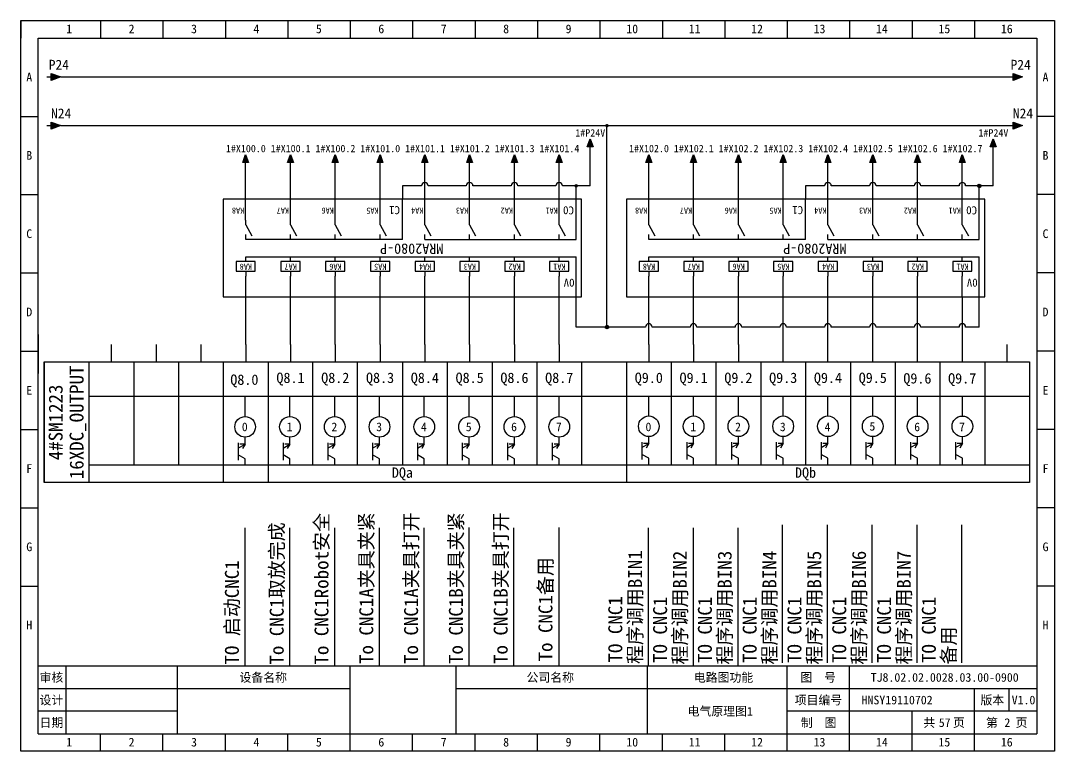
# Model space of a CAD drawing. Header units: millimetres. Extents: x 914 to 910632, y -176 to 682692.
# Drawn here: x 2902.3 to 3199.3, y 3297.7 to 3507.7 of the extents above; entities that cross this region are included whole.
import ezdxf
from ezdxf.enums import TextEntityAlignment as Align

# ---------------------------------------------------------------- set-up
doc = ezdxf.new("R2010")
doc.units = ezdxf.units.MM
doc.layers.add('EPLAN311', color=1, linetype='Continuous', lineweight=25)
doc.styles.get("Standard").update_dxf_attribs({"font": 'arial.ttf'})
doc.styles.add('宋体', font='')
doc.styles.get('宋体').set_extended_font_data('宋体')

# ---------------------------------------------------------------- blocks, each defined once
blk = doc.blocks.new('*U218')
blk.add_line((0, 0.14), (0, 5.8))
blk.add_circle((0, -2.83), 2.97)
blk = doc.blocks.new('*U219')
at = {"color": 0, "linetype": 'ByBlock', "lineweight": -2, "transparency": 16777216}
for p in [(0, 0), (12.87, 0)]:
    blk.add_blockref('*U218', p, dxfattribs=at)
blk = doc.blocks.new('EPLSYM_LibrarySPECIAL_Symbol8_Variant0_Placement1')
at = {"linetype": 'Continuous', "lineweight": 25, "ltscale": 4}
blk.add_hatch(color=1, dxfattribs=at).paths.add_polyline_path([(-0.75, 1), (2, 0), (-0.75, -1)], flags=0)
at = {"color": 1, "linetype": 'Continuous', "lineweight": 25, "ltscale": 4}
blk.add_line((-2, 0), (-0.75, 0), dxfattribs=at)
blk.add_lwpolyline([(-0.75, 1), (2, 0), (-0.75, -1)], close=True, dxfattribs=at)
at = {"color": 5}
blk.add_attdef('70_20010', text='', height=2.85, dxfattribs=at).set_placement((3, 0), align=Align.MIDDLE_LEFT)
at = {"color": 73}
for tag, p in [('70_24350', (33.76, 0)), ('70_24300', (72.31, 0))]:
    blk.add_attdef(tag, text='', height=2.06, dxfattribs=at).set_placement(p, align=Align.MIDDLE_LEFT)
blk = doc.blocks.new('继电器线圈')
at = {"color": 5, "linetype": 'Continuous', "lineweight": 25}
for p, q in [((0, 4.2), (0, 5.6)), ((0, 1.4), (0, 0))]:
    blk.add_line(p, q, dxfattribs=at)
blk.add_lwpolyline([(-2.8, 1.4), (2.8, 1.4), (2.8, 4.2), (-2.8, 4.2)], close=True, dxfattribs=at)
at = {"color": 0, "style": '宋体'}
for tag, p in [('01', (0.42, 4.87)), ('02', (0.42, -0.54)), ('04', (0.65, -7)), ('05', (0.65, -9.16))]:
    blk.add_attdef(tag, p, '', height=1.26, dxfattribs=at)
at = {"color": 5, "style": '宋体'}
blk.add_attdef('03', (0.42, -4.85), '', height=1.75, dxfattribs=at)
blk = doc.blocks.new('常开触点')
at = {"color": 5, "linetype": 'Continuous', "lineweight": 25}
for p, q in [((0, 0), (0, -1.39)), ((0, 0), (0, -1.39)), ((0, -4.16), (0, -5.54)), ((0, -4.16), (0, -5.54))]:
    blk.add_line(p, q, dxfattribs=at)
at = {"color": 5, "linetype": 'Continuous', "lineweight": 25, "ltscale": 4}
blk.add_line((0, -4.16), (-1.73, -1.04), dxfattribs=at)
blk.add_line((0, -4.16), (-1.73, -1.04), dxfattribs=at)
at = {"color": 0}
blk.add_attdef('13', text='', height=1.25, dxfattribs=at).set_placement((0.42, -0.97), align=Align.BOTTOM_LEFT)
blk.add_attdef('14', text='', height=1.25, dxfattribs=at).set_placement((0.42, -4.82), align=Align.TOP_LEFT)
at = {"color": 5, "style": '宋体'}
blk.add_attdef('KA', (0.42, -9.12), '', height=1.74, dxfattribs=at)
blk = doc.blocks.new('继电器模组8')
for p, q in [((-4.87, 28.09), (-4.87, 16.54)), ((0, 28.09), (0, 22.09)), ((12.87, 28.09), (12.87, 22.09)), ((25.74, 28.09), (25.74, 22.09)), ((38.61, 28.09), (38.61, 22.09)), ((51.48, 28.09), (51.48, 22.09)), ((64.35, 28.09), (64.35, 22.09)), ((77.22, 28.09), (77.22, 22.09)), ((90.09, 28.09), (90.09, 22.09)), ((-4.87, 11.54), (-4.87, 0)), ((45.05, 11.54), (45.05, 0)), ((0, 6), (0, 0)), ((12.87, 6), (12.87, 0)), ((25.74, 6), (25.74, 0)), ((38.61, 6), (38.61, 0)), ((51.48, 6), (51.48, 0)), ((64.35, 6), (64.35, 0)), ((77.22, 6), (77.22, 0)), ((90.09, 6), (90.09, 0))]:
    blk.add_line(p, q)
at = {"linetype": 'ByBlock'}
for p, q in [((90.09, 16.54), (-4.87, 16.54)), ((38.61, 11.54), (-4.87, 11.54)), ((45.05, 11.54), (90.09, 11.54))]:
    blk.add_line(p, q, dxfattribs=at)
blk.add_lwpolyline([(-6.43, 0), (96.53, 0), (96.53, 28.09), (-6.43, 28.09)], close=True, dxfattribs=at)
ref = blk.add_blockref('继电器线圈', (0, 16.54), dxfattribs=dict(xscale=0.99, yscale=0.99, zscale=0.99))
ref.add_attrib('03', 'KA1', (-1.83, 18.56), dxfattribs={"color": 5, "height": 1.736, "style": '宋体'})
ref = blk.add_blockref('继电器线圈', (12.87, 16.54), dxfattribs=dict(xscale=0.99, yscale=0.99, zscale=0.99))
ref.add_attrib('03', 'KA2', (11.04, 18.56), dxfattribs={"color": 5, "height": 1.736, "style": '宋体'})
ref = blk.add_blockref('继电器线圈', (25.74, 16.54), dxfattribs=dict(xscale=0.99, yscale=0.99, zscale=0.99))
ref.add_attrib('03', 'KA3', (23.91, 18.56), dxfattribs={"color": 5, "height": 1.736, "style": '宋体'})
ref = blk.add_blockref('继电器线圈', (38.61, 16.54), dxfattribs=dict(xscale=0.99, yscale=0.99, zscale=0.99))
ref.add_attrib('03', 'KA4', (36.78, 18.56), dxfattribs={"color": 5, "height": 1.736, "style": '宋体'})
ref = blk.add_blockref('继电器线圈', (51.48, 16.54), dxfattribs=dict(xscale=0.99, yscale=0.99, zscale=0.99))
ref.add_attrib('03', 'KA5', (49.65, 18.56), dxfattribs={"color": 5, "height": 1.736, "style": '宋体'})
ref = blk.add_blockref('继电器线圈', (64.35, 16.54), dxfattribs=dict(xscale=0.99, yscale=0.99, zscale=0.99))
ref.add_attrib('03', 'KA6', (62.52, 18.56), dxfattribs={"color": 5, "height": 1.736, "style": '宋体'})
ref = blk.add_blockref('继电器线圈', (77.22, 16.54), dxfattribs=dict(xscale=0.99, yscale=0.99, zscale=0.99))
ref.add_attrib('03', 'KA7', (75.39, 18.56), dxfattribs={"color": 5, "height": 1.736, "style": '宋体'})
ref = blk.add_blockref('继电器线圈', (90.09, 16.54), dxfattribs=dict(xscale=0.99, yscale=0.99, zscale=0.99))
ref.add_attrib('03', 'KA8', (88.26, 18.56), dxfattribs={"color": 5, "height": 1.736, "style": '宋体'})
ref = blk.add_blockref('常开触点', (0, 11.54), dxfattribs=at)
ref.add_attrib('KA', 'KA1', (0.41, 2.43), dxfattribs={"color": 5, "height": 1.736, "style": '宋体'})
ref = blk.add_blockref('常开触点', (12.87, 11.54), dxfattribs=at)
ref.add_attrib('KA', 'KA2', (13.28, 2.43), dxfattribs={"color": 5, "height": 1.736, "style": '宋体'})
ref = blk.add_blockref('常开触点', (25.74, 11.54), dxfattribs=at)
ref.add_attrib('KA', 'KA3', (26.15, 2.43), dxfattribs={"color": 5, "height": 1.736, "style": '宋体'})
ref = blk.add_blockref('常开触点', (38.61, 11.54), dxfattribs=at)
ref.add_attrib('KA', 'KA4', (39.02, 2.43), dxfattribs={"color": 5, "height": 1.736, "style": '宋体'})
ref = blk.add_blockref('常开触点', (51.48, 11.54), dxfattribs=at)
ref.add_attrib('KA', 'KA5', (51.89, 2.43), dxfattribs={"color": 5, "height": 1.736, "style": '宋体'})
ref = blk.add_blockref('常开触点', (64.35, 11.54), dxfattribs=at)
ref.add_attrib('KA', 'KA6', (64.76, 2.43), dxfattribs={"color": 5, "height": 1.736, "style": '宋体'})
ref = blk.add_blockref('常开触点', (77.22, 11.54), dxfattribs=at)
ref.add_attrib('KA', 'KA7', (77.63, 2.43), dxfattribs={"color": 5, "height": 1.736, "style": '宋体'})
ref = blk.add_blockref('常开触点', (90.09, 11.54), dxfattribs=at)
ref.add_attrib('KA', 'KA8', (90.5, 2.43), dxfattribs={"color": 5, "height": 1.736, "style": '宋体'})
at = {"style": '宋体'}
for s, width, insert, char_height, attachment_point in [('0V', 3.0901, (-4.42, 25.18), 2.31, 1), ('MRA2080-P', 2.5259, (42.38, 14.25), 2.97, 5), ('C0', 3.0901, (-4.24, 4.36), 2.31, 1), ('C1', 3.0901, (45.74, 4.3), 2.31, 1)]:
    blk.add_mtext_dynamic_manual_height_columns(s, width=width, gutter_width=12.5, heights=[0], dxfattribs=dict(at, insert=insert, char_height=char_height, attachment_point=attachment_point))
blk = doc.blocks.new('箭头下')
at = {"layer": 'EPLAN311', "linetype": 'Continuous', "lineweight": 25, "ltscale": 4}
blk.add_hatch(color=1, dxfattribs=at).paths.add_polyline_path([(-0.7, -0.875), (0, -2.8), (0.7, -0.875)], flags=0)
at = {"layer": 'EPLAN311', "color": 1, "linetype": 'Continuous', "lineweight": 25, "ltscale": 4}
blk.add_line((0, 0), (0, -0.875), dxfattribs=at)
blk.add_lwpolyline([(-0.7, -0.875), (0, -2.8), (0.7, -0.875)], close=True, dxfattribs=at)
at = {"color": 5}
blk.add_attdef('70_20010', text='', height=1.7535, dxfattribs=at).set_placement((0, -3.8507), align=Align.TOP_CENTER)
blk = doc.blocks.new('*U388')
blk.add_line((-2.5, 0), (2.5, 0))
blk = doc.blocks.new('*U389')
at = {"color": 0, "linetype": 'ByBlock', "lineweight": -2, "transparency": 16777216}
for p in [(0, 0), (0, -22.5), (0, -45), (0, -67.5), (0, -90), (0, -112.5), (0, -135)]:
    blk.add_blockref('*U388', p, dxfattribs=at)
blk = doc.blocks.new('*U390')
blk.add_line((-2.5, 0), (2.5, 0))
blk = doc.blocks.new('*U391')
at = {"color": 0, "linetype": 'ByBlock', "lineweight": -2, "transparency": 16777216}
for p in [(0, 0), (0, -22.5), (0, -45), (0, -67.5), (0, -90), (0, -112.5), (0, -135)]:
    blk.add_blockref('*U390', p, dxfattribs=at)
blk = doc.blocks.new('制图图框')
for p, q in [((-2700.08, 789.32), (-2403.08, 789.32)), ((-2700.08, 579.32), (-2700.08, 789.32)), ((-2700.08, 789.32), (-2700.08, 784.32)), ((-2700.08, 789.32), (-2695.08, 789.32)), ((-2677.15, 789.32), (-2677.15, 784.32)), ((-2659.21, 789.32), (-2659.21, 784.32)), ((-2641.27, 789.32), (-2641.27, 784.32)), ((-2623.33, 789.32), (-2623.33, 784.32)), ((-2605.4, 789.32), (-2605.4, 784.32)), ((-2587.46, 789.32), (-2587.46, 784.32)), ((-2569.52, 789.32), (-2569.52, 784.32)), ((-2551.58, 789.32), (-2551.58, 784.32)), ((-2533.65, 789.32), (-2533.65, 784.32)), ((-2515.71, 789.32), (-2515.71, 784.32)), ((-2497.77, 789.32), (-2497.77, 784.32)), ((-2479.83, 789.32), (-2479.83, 784.32)), ((-2461.9, 789.32), (-2461.9, 784.32)), ((-2443.96, 789.32), (-2443.96, 784.32)), ((-2426.02, 789.32), (-2426.02, 784.32)), ((-2403.08, 789.32), (-2403.08, 579.32)), ((-2403.08, 789.32), (-2403.08, 784.32)), ((-2695.08, 784.32), (-2408.08, 784.32)), ((-2695.08, 584.32), (-2695.08, 784.32)), ((-2408.08, 784.32), (-2408.08, 584.32)), ((-2408.08, 603.82), (-2695.08, 603.82)), ((-2687.08, 603.82), (-2687.08, 584.32)), ((-2655.08, 603.82), (-2655.08, 584.32)), ((-2655.08, 603.82), (-2655.08, 584.32)), ((-2605.4, 579.32), (-2605.4, 603.82)), ((-2575.08, 603.82), (-2575.08, 584.32)), ((-2575.08, 603.82), (-2575.08, 584.32)), ((-2575.08, 603.82), (-2575.08, 584.32)), ((-2520.08, 603.82), (-2520.08, 584.32)), ((-2479.83, 579.32), (-2479.83, 603.82)), ((-2461.9, 579.32), (-2461.9, 603.82)), ((-2655.08, 597.32), (-2695.08, 597.32)), ((-2605.4, 597.32), (-2655.08, 597.32)), ((-2408.08, 597.32), (-2575.08, 597.32)), ((-2426.02, 579.32), (-2426.02, 597.32)), ((-2416.18, 597.32), (-2416.18, 590.82)), ((-2655.08, 590.82), (-2695.08, 590.82)), ((-2408.08, 590.82), (-2479.83, 590.82)), ((-2443.96, 579.32), (-2443.96, 590.82)), ((-2695.08, 584.32), (-2408.08, 584.32)), ((-2677.15, 579.32), (-2677.15, 584.32)), ((-2659.21, 579.32), (-2659.21, 584.32)), ((-2641.27, 579.32), (-2641.27, 584.32)), ((-2623.33, 579.32), (-2623.33, 584.32)), ((-2587.46, 579.32), (-2587.46, 584.32)), ((-2569.52, 579.32), (-2569.52, 584.32)), ((-2551.58, 579.32), (-2551.58, 584.32)), ((-2533.65, 579.32), (-2533.65, 584.32)), ((-2515.71, 579.32), (-2515.71, 584.32)), ((-2497.77, 579.32), (-2497.77, 584.32)), ((-2403.08, 579.32), (-2700.08, 579.32))]:
    blk.add_line(p, q)
blk.add_blockref('*U389', (-2697.58, 761.82))
at = {"xscale": -1}
blk.add_blockref('*U391', (-2405.58, 761.82), dxfattribs=at)
at = {"style": '宋体'}
for s, p in [('1', (-2687.01, 785.71)), ('2', (-2669.07, 785.71)), ('3', (-2651.13, 785.71)), ('4', (-2633.2, 785.71)), ('5', (-2615.26, 785.71)), ('6', (-2597.32, 785.71)), ('7', (-2579.38, 785.71)), ('8', (-2561.45, 785.71)), ('9', (-2543.51, 785.71)), ('10', (-2526.07, 785.71)), ('11', (-2508.13, 785.71)), ('12', (-2490.2, 785.71)), ('13', (-2472.26, 785.71)), ('14', (-2454.32, 785.71)), ('15', (-2436.38, 785.71)), ('16', (-2418.45, 785.71)), ('A', (-2698.47, 771.84)), ('A', (-2406.47, 771.84)), ('B', (-2698.47, 749.34)), ('B', (-2406.47, 749.34)), ('C', (-2698.47, 726.84)), ('C', (-2406.47, 726.84)), ('D', (-2698.47, 704.34)), ('D', (-2406.47, 704.34)), ('E', (-2698.47, 681.84)), ('E', (-2406.47, 681.84)), ('F', (-2698.47, 659.34)), ('F', (-2406.47, 659.34)), ('G', (-2698.47, 636.84)), ('G', (-2406.47, 636.84)), ('H', (-2698.47, 614.34)), ('H', (-2406.47, 614.34)), ('审核', (-2694.65, 599.29)), ('设备名称', (-2637.2, 599.28)), ('公司名称', (-2554.73, 599.29)), ('电路图功能', (-2506.66, 599.29)), ('图  号', (-2476.05, 599.3)), ('设计', (-2694.66, 592.79)), ('项目编号', (-2477.68, 592.79)), ('版本', (-2424.3, 592.79)), ('日期', (-2694.66, 586.29)), ('制  图', (-2475.91, 586.28)), ('共   页', (-2440.72, 586.31)), ('第   页', (-2422.72, 586.3)), ('1', (-2687.01, 580.71)), ('2', (-2669.07, 580.71)), ('3', (-2651.13, 580.71)), ('4', (-2633.2, 580.71)), ('5', (-2615.26, 580.71)), ('6', (-2597.32, 580.71)), ('7', (-2579.38, 580.71)), ('8', (-2561.45, 580.71)), ('9', (-2543.51, 580.71)), ('10', (-2526.07, 580.71)), ('11', (-2508.13, 580.71)), ('12', (-2490.2, 580.71)), ('13', (-2472.26, 580.71)), ('14', (-2454.32, 580.71)), ('15', (-2436.38, 580.71)), ('16', (-2418.45, 580.71))]:
    blk.add_text(s, height=2.5, dxfattribs=at).set_placement(p)

msp = doc.modelspace()

# ---------------------------------------------------------------- hatches: boundary and pattern name
at = {"layer": 'EPLAN311', "ltscale": 4}
h = msp.add_hatch(color=1, dxfattribs=at)
edge = h.paths.add_edge_path()
edge.add_arc((3070.748, 3477.562), 0.52, 0, 360)
h = msp.add_hatch(color=1, dxfattribs=at)
edge = h.paths.add_edge_path()
edge.add_arc((3061.899, 3460.25), 0.52, 0, 360)
h = msp.add_hatch(color=1, dxfattribs=at)
edge = h.paths.add_edge_path()
edge.add_arc((3177.729, 3460.25), 0.52, 0, 360)
h = msp.add_hatch(color=1, dxfattribs=at)
edge = h.paths.add_edge_path()
edge.add_arc((3070.748, 3419.679), 0.52, 0, 360)

# ---------------------------------------------------------------- linework, layer by layer
at = {"color": 0}
for p, q in [((2913.81, 3491.569), (3186.191, 3491.562)), ((2913.829, 3477.562), (3186.191, 3477.562)), ((2907.289, 3417.577), (2907.289, 3406.327))]:
    msp.add_line(p, q, dxfattribs=at)
for p, q in [((3070.748, 3419.679), (3070.748, 3477.562)), ((2966.936, 3456.419), (2966.936, 3465.9)), ((2979.806, 3456.419), (2979.806, 3465.9)), ((2992.676, 3456.419), (2992.676, 3465.9)), ((3005.546, 3456.419), (3005.546, 3465.9)), ((3018.416, 3456.419), (3018.416, 3465.9)), ((3031.286, 3456.419), (3031.286, 3465.9)), ((3044.156, 3456.419), (3044.156, 3465.9)), ((3057.026, 3456.419), (3057.026, 3465.9)), ((3082.766, 3456.419), (3082.766, 3465.9)), ((3095.636, 3456.419), (3095.636, 3465.9)), ((3108.506, 3456.419), (3108.506, 3465.9)), ((3121.376, 3456.419), (3121.376, 3465.9)), ((3134.246, 3456.419), (3134.246, 3465.9)), ((3147.116, 3456.419), (3147.116, 3465.9)), ((3159.986, 3456.419), (3159.986, 3465.9)), ((3172.856, 3456.419), (3172.856, 3465.9)), ((3011.981, 3460.25), (3011.981, 3456.419)), ((3017.461, 3460.25), (3011.981, 3460.25)), ((3043.201, 3460.25), (3032.241, 3460.25)), ((3065.896, 3460.25), (3057.981, 3460.25)), ((3127.811, 3460.25), (3127.811, 3456.419)), ((3133.291, 3460.25), (3127.811, 3460.25)), ((3159.031, 3460.25), (3148.071, 3460.25)), ((3181.726, 3460.25), (3173.811, 3460.25)), ((2966.936, 3450.419), (2966.936, 3456.419)), ((2979.806, 3450.419), (2979.806, 3456.419)), ((2992.676, 3450.419), (2992.676, 3456.419)), ((3005.546, 3450.419), (3005.546, 3456.419)), ((3011.981, 3444.877), (3011.981, 3456.419)), ((3018.416, 3450.419), (3018.416, 3456.419)), ((3031.286, 3450.419), (3031.286, 3456.419)), ((3044.156, 3450.419), (3044.156, 3456.419)), ((3057.026, 3450.419), (3057.026, 3456.419)), ((3061.899, 3444.877), (3061.899, 3456.419)), ((3061.899, 3428.334), (3061.899, 3439.877)), ((2966.939, 3428.333), (2966.939, 3434.333)), ((2979.809, 3428.333), (2979.809, 3434.333)), ((2992.679, 3428.333), (2992.679, 3434.333)), ((3005.549, 3428.333), (3005.549, 3434.333)), ((3018.419, 3428.333), (3018.419, 3434.333)), ((3031.289, 3428.333), (3031.289, 3434.333)), ((3044.159, 3428.333), (3044.159, 3434.333)), ((3057.029, 3428.333), (3057.029, 3434.333)), ((2966.939, 3414.619), (2966.939, 3428.333)), ((2979.809, 3414.619), (2979.809, 3428.333)), ((2992.679, 3414.619), (2992.679, 3428.333)), ((3005.549, 3414.619), (3005.549, 3428.333)), ((3018.419, 3414.619), (3018.419, 3428.333)), ((3031.289, 3414.619), (3031.289, 3428.333)), ((3044.159, 3414.619), (3044.159, 3428.333)), ((3057.029, 3414.619), (3057.029, 3428.333)), ((3061.899, 3419.679), (3061.899, 3428.333)), ((3082.769, 3414.619), (3082.769, 3428.333)), ((3095.639, 3414.619), (3095.639, 3428.333)), ((3108.509, 3414.619), (3108.509, 3428.333)), ((3121.379, 3414.619), (3121.379, 3428.333)), ((3134.249, 3414.619), (3134.249, 3428.333)), ((3147.119, 3414.619), (3147.119, 3428.333)), ((3159.989, 3414.619), (3159.989, 3428.333)), ((3172.859, 3414.619), (3172.859, 3428.333)), ((3177.729, 3419.679), (3177.729, 3428.333)), ((3070.748, 3419.679), (3061.899, 3419.679)), ((3094.684, 3419.679), (3083.724, 3419.679)), ((3120.424, 3419.679), (3109.464, 3419.679)), ((3133.294, 3419.679), (3122.334, 3419.679)), ((3159.034, 3419.679), (3148.074, 3419.679)), ((3171.904, 3419.679), (3160.944, 3419.679)), ((2928.329, 3414.619), (2928.329, 3409.669)), ((2941.199, 3414.619), (2941.199, 3409.669)), ((2954.069, 3414.619), (2954.069, 3409.669)), ((2966.939, 3414.619), (2966.939, 3409.669)), ((2979.809, 3414.619), (2979.809, 3409.669)), ((2992.679, 3414.619), (2992.679, 3409.669)), ((3005.549, 3414.619), (3005.549, 3409.669)), ((3018.419, 3414.619), (3018.419, 3409.669)), ((3031.289, 3414.619), (3031.289, 3409.669)), ((3044.159, 3414.619), (3044.159, 3409.669)), ((3057.029, 3414.619), (3057.029, 3409.669)), ((3082.769, 3414.619), (3082.769, 3409.669)), ((3082.769, 3414.619), (3082.769, 3409.669)), ((3095.639, 3414.619), (3095.639, 3409.669)), ((3108.509, 3414.619), (3108.509, 3409.669)), ((3121.379, 3409.669), (3121.379, 3414.619)), ((3134.249, 3409.669), (3134.249, 3414.619)), ((3147.119, 3409.669), (3147.119, 3414.619)), ((3159.989, 3409.669), (3159.989, 3414.619)), ((3172.859, 3409.669), (3172.859, 3414.619)), ((3185.729, 3409.669), (3185.729, 3414.619)), ((2909.024, 3409.669), (3192.164, 3409.669)), ((2909.024, 3375.019), (2909.024, 3409.669)), ((2909.024, 3409.669), (2909.024, 3375.019)), ((2921.894, 3409.669), (2921.894, 3375.019)), ((2934.764, 3409.669), (2934.764, 3379.969)), ((2947.634, 3409.669), (2947.634, 3379.969)), ((2960.504, 3409.669), (2960.504, 3375.019)), ((2973.374, 3409.669), (2973.374, 3375.019)), ((2986.244, 3379.969), (2986.244, 3409.669)), ((2999.114, 3379.969), (2999.114, 3409.669)), ((3011.984, 3409.669), (3011.984, 3379.969)), ((3024.854, 3409.669), (3024.854, 3379.969)), ((3037.724, 3409.669), (3037.724, 3379.969)), ((3050.594, 3409.669), (3050.594, 3379.947)), ((3063.464, 3409.669), (3063.464, 3379.969)), ((3076.334, 3409.669), (3076.334, 3375.019)), ((3089.204, 3409.669), (3089.204, 3379.969)), ((3102.074, 3409.669), (3102.074, 3379.969)), ((3114.944, 3409.669), (3114.944, 3379.969)), ((3127.814, 3409.669), (3127.814, 3379.969)), ((3140.684, 3409.669), (3140.684, 3379.969)), ((3153.554, 3409.669), (3153.554, 3379.969)), ((3166.424, 3409.669), (3166.424, 3379.969)), ((3179.294, 3409.669), (3179.294, 3379.969)), ((3192.164, 3409.669), (3192.164, 3375.019)), ((2921.894, 3399.769), (3192.164, 3399.769)), ((2966.783, 3393.959), (2966.783, 3399.609)), ((2979.653, 3393.959), (2979.653, 3399.609)), ((2992.523, 3393.959), (2992.523, 3399.609)), ((3005.393, 3393.959), (3005.393, 3399.609)), ((3018.263, 3393.959), (3018.263, 3399.609)), ((3031.133, 3393.959), (3031.133, 3399.609)), ((3044.159, 3393.959), (3044.159, 3399.609)), ((3057.029, 3393.959), (3057.029, 3399.609)), ((3082.769, 3394.118), (3082.769, 3399.769)), ((3095.639, 3394.118), (3095.639, 3399.769)), ((3108.509, 3394.118), (3108.509, 3399.769)), ((3121.379, 3394.118), (3121.379, 3399.769)), ((3134.249, 3394.118), (3134.249, 3399.769)), ((3147.119, 3394.118), (3147.119, 3399.769)), ((2964.803, 3386.389), (2964.803, 3381.439)), ((2964.803, 3384.898), (2966.783, 3386.039)), ((2966.783, 3386.039), (2965.298, 3386.039)), ((2966.783, 3386.039), (2966.038, 3384.754)), ((2966.783, 3386.039), (2966.783, 3388.019)), ((2977.673, 3386.389), (2977.673, 3381.439)), ((2977.673, 3384.898), (2979.653, 3386.039)), ((2979.653, 3386.039), (2978.168, 3386.039)), ((2979.653, 3386.039), (2978.908, 3384.754)), ((2979.653, 3386.039), (2979.653, 3388.019)), ((2990.543, 3386.389), (2990.543, 3381.439)), ((2990.543, 3384.898), (2992.523, 3386.039)), ((2992.523, 3386.039), (2991.038, 3386.039)), ((2992.523, 3386.039), (2991.778, 3384.754)), ((2992.523, 3386.039), (2992.523, 3388.019)), ((3003.413, 3386.389), (3003.413, 3381.439)), ((3003.413, 3384.898), (3005.393, 3386.039)), ((3005.393, 3386.039), (3003.908, 3386.039)), ((3005.393, 3386.039), (3004.648, 3384.754)), ((3005.393, 3386.039), (3005.393, 3388.019)), ((3016.283, 3386.389), (3016.283, 3381.439)), ((3016.283, 3384.898), (3018.263, 3386.039)), ((3018.263, 3386.039), (3016.778, 3386.039)), ((3018.263, 3386.039), (3017.518, 3384.754)), ((3018.263, 3386.039), (3018.263, 3388.019)), ((3029.153, 3386.389), (3029.153, 3381.439)), ((3029.153, 3384.898), (3031.133, 3386.039)), ((3031.133, 3386.039), (3029.648, 3386.039)), ((3031.133, 3386.039), (3030.388, 3384.754)), ((3031.133, 3386.039), (3031.133, 3388.019)), ((3042.179, 3386.389), (3042.179, 3381.439)), ((3042.179, 3384.898), (3044.159, 3386.039)), ((3044.159, 3386.039), (3042.674, 3386.039)), ((3044.159, 3386.039), (3043.414, 3384.754)), ((3044.159, 3386.039), (3044.159, 3388.019)), ((3055.049, 3386.389), (3055.049, 3381.439)), ((3055.049, 3384.898), (3057.029, 3386.039)), ((3057.029, 3386.039), (3055.544, 3386.039)), ((3057.029, 3386.039), (3056.284, 3384.754)), ((3057.029, 3386.039), (3057.029, 3388.019)), ((3080.789, 3386.549), (3080.789, 3381.599)), ((3080.789, 3385.058), (3082.769, 3386.198)), ((3082.769, 3386.198), (3081.284, 3386.198)), ((3082.769, 3386.198), (3082.024, 3384.914)), ((3082.769, 3386.198), (3082.769, 3388.178)), ((3093.659, 3386.549), (3093.659, 3381.599)), ((3093.659, 3385.058), (3095.639, 3386.198)), ((3095.639, 3386.198), (3094.154, 3386.198)), ((3095.639, 3386.198), (3094.894, 3384.914)), ((3095.639, 3386.198), (3095.639, 3388.178)), ((3106.529, 3386.549), (3106.529, 3381.599)), ((3106.529, 3385.058), (3108.509, 3386.198)), ((3108.509, 3386.198), (3107.024, 3386.198)), ((3108.509, 3386.198), (3107.764, 3384.914)), ((3108.509, 3386.198), (3108.509, 3388.178)), ((3119.399, 3386.549), (3119.399, 3381.599)), ((3119.399, 3385.058), (3121.379, 3386.198)), ((3121.379, 3386.198), (3119.894, 3386.198)), ((3121.379, 3386.198), (3120.634, 3384.914)), ((3121.379, 3386.198), (3121.379, 3388.178)), ((3132.269, 3386.549), (3132.269, 3381.599)), ((3132.269, 3385.058), (3134.249, 3386.198)), ((3134.249, 3386.198), (3132.764, 3386.198)), ((3134.249, 3386.198), (3133.504, 3384.914)), ((3134.249, 3386.198), (3134.249, 3388.178)), ((3145.139, 3386.549), (3145.139, 3381.599)), ((3145.139, 3385.058), (3147.119, 3386.198)), ((3147.119, 3386.198), (3145.634, 3386.198)), ((3147.119, 3386.198), (3146.374, 3384.914)), ((3147.119, 3386.198), (3147.119, 3388.178)), ((3158.009, 3386.549), (3158.009, 3381.599)), ((3158.009, 3385.058), (3159.989, 3386.198)), ((3159.989, 3386.198), (3158.504, 3386.198)), ((3159.989, 3386.198), (3159.244, 3384.914)), ((3159.989, 3386.198), (3159.989, 3388.178)), ((3170.879, 3386.549), (3170.879, 3381.599)), ((3170.879, 3385.058), (3172.859, 3386.198)), ((3172.859, 3386.198), (3171.374, 3386.198)), ((3172.859, 3386.198), (3172.114, 3384.914)), ((3172.859, 3386.198), (3172.859, 3388.178)), ((2966.783, 3381.789), (2964.803, 3382.917)), ((2979.653, 3381.789), (2977.673, 3382.917)), ((2992.523, 3381.789), (2990.543, 3382.917)), ((3005.393, 3381.789), (3003.413, 3382.917)), ((3018.263, 3381.789), (3016.283, 3382.917)), ((3031.133, 3381.789), (3029.153, 3382.917)), ((3044.159, 3381.789), (3042.179, 3382.917)), ((3057.029, 3381.789), (3055.049, 3382.917)), ((3082.769, 3381.949), (3080.789, 3383.076)), ((3095.639, 3381.949), (3093.659, 3383.076)), ((3108.509, 3381.949), (3106.529, 3383.076)), ((3121.379, 3381.949), (3119.399, 3383.076)), ((3134.249, 3381.949), (3132.269, 3383.076)), ((3147.119, 3381.949), (3145.139, 3383.076)), ((3159.989, 3381.949), (3158.009, 3383.076)), ((3172.859, 3381.949), (3170.879, 3383.076)), ((2947.634, 3379.969), (2921.894, 3379.969)), ((2955.577, 3379.969), (2947.634, 3379.969)), ((3076.334, 3379.969), (2955.577, 3379.969)), ((2966.783, 3379.969), (2966.783, 3381.789)), ((2979.653, 3379.969), (2979.653, 3381.789)), ((2992.523, 3379.969), (2992.523, 3381.789)), ((3005.393, 3379.969), (3005.393, 3381.789)), ((3018.263, 3379.969), (3018.263, 3381.789)), ((3031.133, 3379.969), (3031.133, 3381.789)), ((3044.159, 3379.969), (3044.159, 3381.789)), ((3057.029, 3379.969), (3057.029, 3381.789)), ((3192.164, 3379.969), (3076.334, 3379.969)), ((3082.769, 3379.969), (3082.769, 3381.949)), ((3095.639, 3379.969), (3095.639, 3381.949)), ((3108.509, 3379.969), (3108.509, 3381.949)), ((3121.379, 3379.969), (3121.379, 3381.949)), ((3134.249, 3379.969), (3134.249, 3381.949)), ((3147.119, 3379.969), (3147.119, 3381.949)), ((3159.989, 3379.969), (3159.989, 3381.949)), ((3172.859, 3379.969), (3172.859, 3381.949)), ((3192.164, 3375.019), (2909.024, 3375.019)), ((3031.133, 3322.396), (3031.133, 3362.096)), ((3056.873, 3362.077), (3056.873, 3322.378)), ((3056.873, 3362.077), (3056.873, 3322.378)), ((3121.223, 3323.138), (3121.223, 3362.838)), ((3134.093, 3323.138), (3134.093, 3362.838)), ((3146.963, 3323.138), (3146.963, 3362.838)), ((3159.833, 3323.138), (3159.833, 3362.838)), ((3172.703, 3323.138), (3172.703, 3362.838)), ((2966.783, 3322.237), (2966.783, 3361.936)), ((2979.653, 3322.237), (2979.653, 3361.936)), ((2992.523, 3322.237), (2992.523, 3361.936)), ((3005.393, 3322.237), (3005.393, 3361.936)), ((3018.263, 3322.237), (3018.263, 3361.936)), ((3044.003, 3322.237), (3044.003, 3361.936)), ((3082.613, 3361.936), (3082.613, 3322.237)), ((3095.483, 3361.936), (3095.483, 3322.237)), ((3108.353, 3361.936), (3108.353, 3322.237))]:
    msp.add_line(p, q)
at = {"linetype": 'ByBlock'}
for p, q in [((3065.896, 3460.25), (3065.896, 3470.405)), ((3181.726, 3460.25), (3181.726, 3470.405)), ((3030.331, 3460.25), (3019.371, 3460.25)), ((3043.201, 3460.25), (3032.241, 3460.25)), ((3056.071, 3460.25), (3045.111, 3460.25)), ((3061.899, 3456.419), (3061.899, 3460.25)), ((3146.161, 3460.25), (3135.201, 3460.25)), ((3159.031, 3460.25), (3148.071, 3460.25)), ((3171.901, 3460.25), (3160.941, 3460.25)), ((3177.729, 3456.419), (3177.729, 3460.25)), ((3011.981, 3444.877), (2966.939, 3444.877)), ((3018.419, 3444.877), (3061.899, 3444.877)), ((2966.939, 3439.877), (3061.899, 3439.877)), ((3081.814, 3419.679), (3070.748, 3419.679)), ((3094.684, 3419.679), (3083.724, 3419.679)), ((3094.684, 3419.679), (3083.724, 3419.679)), ((3107.554, 3419.679), (3096.594, 3419.679)), ((3120.424, 3419.679), (3109.464, 3419.679)), ((3133.294, 3419.679), (3122.334, 3419.679)), ((3146.164, 3419.679), (3135.204, 3419.679)), ((3159.034, 3419.679), (3148.074, 3419.679)), ((3171.904, 3419.679), (3160.944, 3419.679)), ((3177.729, 3419.679), (3173.814, 3419.679))]:
    msp.add_line(p, q, dxfattribs=at)
msp.add_lwpolyline([(3063.461, 3456.419), (2960.501, 3456.419), (2960.501, 3428.333), (3063.461, 3428.333)], close=True, dxfattribs=at)
for centre in [(2966.783, 3390.989), (2979.653, 3390.989), (2992.523, 3390.989), (3005.393, 3390.989), (3018.263, 3390.989), (3031.133, 3390.989), (3044.159, 3390.989), (3057.029, 3390.989), (3082.769, 3391.148), (3095.639, 3391.148), (3108.509, 3391.148), (3121.379, 3391.148), (3134.249, 3391.148), (3147.119, 3391.148)]:
    msp.add_circle(centre, 2.97)
for centre in [(3018.416, 3460.25), (3031.286, 3460.25), (3044.156, 3460.25), (3057.026, 3460.25), (3134.246, 3460.25), (3147.116, 3460.25), (3159.986, 3460.25), (3172.856, 3460.25), (3082.769, 3419.679), (3095.639, 3419.679), (3108.509, 3419.679), (3121.379, 3419.679), (3134.249, 3419.679), (3147.119, 3419.679), (3159.989, 3419.679), (3172.859, 3419.679)]:
    msp.add_arc(centre, 0.955, 0, 180)
at = {"layer": 'EPLAN311', "color": 1, "ltscale": 4}
for centre in [(3177.729, 3460.25), (3070.748, 3419.679)]:
    msp.add_circle(centre, 0.52, dxfattribs=at)

# ---------------------------------------------------------------- block references
for name, p in [('制图图框', (5602.373, 2718.418)), ('*U219', (3159.989, 3393.974))]:
    msp.add_blockref(name, p)
at = {"color": 7}
ref = msp.add_blockref('EPLSYM_LibrarySPECIAL_Symbol8_Variant0_Placement1', (2911.829, 3491.562), dxfattribs=at)
ref.add_attrib('70_20010', 'P24', dxfattribs={"color": 5, "height": 2.8548, "style": '宋体'}).set_placement((2910.345, 3495.062), align=Align.MIDDLE_LEFT)
ref = msp.add_blockref('EPLSYM_LibrarySPECIAL_Symbol8_Variant0_Placement1', (3188.191, 3491.562), dxfattribs=at)
ref.add_attrib('70_20010', 'P24', dxfattribs={"color": 5, "height": 2.8548, "style": '宋体'}).set_placement((3186.707, 3495.061), align=Align.MIDDLE_LEFT)
ref = msp.add_blockref('EPLSYM_LibrarySPECIAL_Symbol8_Variant0_Placement1', (2911.829, 3477.562), dxfattribs=at)
ref.add_attrib('70_20010', 'N24', dxfattribs={"color": 5, "height": 2.8548, "style": '宋体'}).set_placement((2911.002, 3481.074), align=Align.MIDDLE_LEFT)
ref = msp.add_blockref('EPLSYM_LibrarySPECIAL_Symbol8_Variant0_Placement1', (3188.191, 3477.562), dxfattribs=at)
ref.add_attrib('70_20010', 'N24', dxfattribs={"color": 5, "height": 2.8548, "style": '宋体'}).set_placement((3187.365, 3481.074), align=Align.MIDDLE_LEFT)
ref = msp.add_blockref('箭头下', (3065.896, 3470.405), dxfattribs=dict(xscale=-1.2, yscale=1.2, zscale=1.2, rotation=180))
ref.add_attrib('70_20010', '1#P24V', dxfattribs={"color": 5, "height": 2.1042, "style": '宋体'}).set_placement((3065.952, 3473.809), align=Align.BOTTOM_CENTER)
ref = msp.add_blockref('箭头下', (3181.726, 3470.405), dxfattribs=dict(xscale=-1.2, yscale=1.2, zscale=1.2, rotation=180))
ref.add_attrib('70_20010', '1#P24V', dxfattribs={"color": 5, "height": 2.1042, "style": '宋体'}).set_placement((3181.782, 3473.809), align=Align.BOTTOM_CENTER)
ref = msp.add_blockref('箭头下', (2966.936, 3465.9), dxfattribs=dict(xscale=-1.2, yscale=1.2, zscale=1.2, rotation=180))
ref.add_attrib('70_20010', '1#X100.0', dxfattribs={"color": 5, "height": 2.1042, "style": '宋体'}).set_placement((2966.992, 3469.305), align=Align.BOTTOM_CENTER)
ref = msp.add_blockref('箭头下', (2979.806, 3465.9), dxfattribs=dict(xscale=-1.2, yscale=1.2, zscale=1.2, rotation=180))
ref.add_attrib('70_20010', '1#X100.1', dxfattribs={"color": 5, "height": 2.1042, "style": '宋体'}).set_placement((2979.862, 3469.305), align=Align.BOTTOM_CENTER)
ref = msp.add_blockref('箭头下', (2992.676, 3465.9), dxfattribs=dict(xscale=-1.2, yscale=1.2, zscale=1.2, rotation=180))
ref.add_attrib('70_20010', '1#X100.2', dxfattribs={"color": 5, "height": 2.1042, "style": '宋体'}).set_placement((2992.732, 3469.305), align=Align.BOTTOM_CENTER)
ref = msp.add_blockref('箭头下', (3005.546, 3465.9), dxfattribs=dict(xscale=-1.2, yscale=1.2, zscale=1.2, rotation=180))
ref.add_attrib('70_20010', '1#X101.0', dxfattribs={"color": 5, "height": 2.1042, "style": '宋体'}).set_placement((3005.602, 3469.305), align=Align.BOTTOM_CENTER)
ref = msp.add_blockref('箭头下', (3018.416, 3465.9), dxfattribs=dict(xscale=-1.2, yscale=1.2, zscale=1.2, rotation=180))
ref.add_attrib('70_20010', '1#X101.1', dxfattribs={"color": 5, "height": 2.1042, "style": '宋体'}).set_placement((3018.472, 3469.305), align=Align.BOTTOM_CENTER)
ref = msp.add_blockref('箭头下', (3031.286, 3465.9), dxfattribs=dict(xscale=-1.2, yscale=1.2, zscale=1.2, rotation=180))
ref.add_attrib('70_20010', '1#X101.2', dxfattribs={"color": 5, "height": 2.1042, "style": '宋体'}).set_placement((3031.342, 3469.305), align=Align.BOTTOM_CENTER)
ref = msp.add_blockref('箭头下', (3044.156, 3465.9), dxfattribs=dict(xscale=-1.2, yscale=1.2, zscale=1.2, rotation=180))
ref.add_attrib('70_20010', '1#X101.3', dxfattribs={"color": 5, "height": 2.1042, "style": '宋体'}).set_placement((3044.212, 3469.305), align=Align.BOTTOM_CENTER)
ref = msp.add_blockref('箭头下', (3057.026, 3465.9), dxfattribs=dict(xscale=-1.2, yscale=1.2, zscale=1.2, rotation=180))
ref.add_attrib('70_20010', '1#X101.4', dxfattribs={"color": 5, "height": 2.1042, "style": '宋体'}).set_placement((3057.082, 3469.305), align=Align.BOTTOM_CENTER)
ref = msp.add_blockref('箭头下', (3082.766, 3465.9), dxfattribs=dict(xscale=-1.2, yscale=1.2, zscale=1.2, rotation=180))
ref.add_attrib('70_20010', '1#X102.0', dxfattribs={"color": 5, "height": 2.1042, "style": '宋体'}).set_placement((3082.822, 3469.305), align=Align.BOTTOM_CENTER)
ref = msp.add_blockref('箭头下', (3095.636, 3465.9), dxfattribs=dict(xscale=-1.2, yscale=1.2, zscale=1.2, rotation=180))
ref.add_attrib('70_20010', '1#X102.1', dxfattribs={"color": 5, "height": 2.1042, "style": '宋体'}).set_placement((3095.692, 3469.305), align=Align.BOTTOM_CENTER)
ref = msp.add_blockref('箭头下', (3108.506, 3465.9), dxfattribs=dict(xscale=-1.2, yscale=1.2, zscale=1.2, rotation=180))
ref.add_attrib('70_20010', '1#X102.2', dxfattribs={"color": 5, "height": 2.1042, "style": '宋体'}).set_placement((3108.562, 3469.305), align=Align.BOTTOM_CENTER)
ref = msp.add_blockref('箭头下', (3121.376, 3465.9), dxfattribs=dict(xscale=-1.2, yscale=1.2, zscale=1.2, rotation=180))
ref.add_attrib('70_20010', '1#X102.3', dxfattribs={"color": 5, "height": 2.1042, "style": '宋体'}).set_placement((3121.432, 3469.305), align=Align.BOTTOM_CENTER)
ref = msp.add_blockref('箭头下', (3134.246, 3465.9), dxfattribs=dict(xscale=-1.2, yscale=1.2, zscale=1.2, rotation=180))
ref.add_attrib('70_20010', '1#X102.4', dxfattribs={"color": 5, "height": 2.1042, "style": '宋体'}).set_placement((3134.302, 3469.305), align=Align.BOTTOM_CENTER)
ref = msp.add_blockref('箭头下', (3147.116, 3465.9), dxfattribs=dict(xscale=-1.2, yscale=1.2, zscale=1.2, rotation=180))
ref.add_attrib('70_20010', '1#X102.5', dxfattribs={"color": 5, "height": 2.1042, "style": '宋体'}).set_placement((3147.172, 3469.305), align=Align.BOTTOM_CENTER)
ref = msp.add_blockref('箭头下', (3159.986, 3465.9), dxfattribs=dict(xscale=-1.2, yscale=1.2, zscale=1.2, rotation=180))
ref.add_attrib('70_20010', '1#X102.6', dxfattribs={"color": 5, "height": 2.1042, "style": '宋体'}).set_placement((3160.042, 3469.305), align=Align.BOTTOM_CENTER)
ref = msp.add_blockref('箭头下', (3172.856, 3465.9), dxfattribs=dict(xscale=-1.2, yscale=1.2, zscale=1.2, rotation=180))
ref.add_attrib('70_20010', '1#X102.7', dxfattribs={"color": 5, "height": 2.1042, "style": '宋体'}).set_placement((3172.912, 3469.305), align=Align.BOTTOM_CENTER)
at = {"rotation": 180}
msp.add_blockref('继电器模组8', (3172.856, 3456.419), dxfattribs=at)
at = {"linetype": 'ByBlock'}
ref = msp.add_blockref('常开触点', (2966.939, 3444.877), dxfattribs=dict(at, rotation=180))
ref.add_attrib('KA', 'KA8', (2966.523, 3453.993), dxfattribs={"color": 5, "height": 1.736, "rotation": 180, "style": '宋体'})
ref = msp.add_blockref('常开触点', (2979.809, 3444.877), dxfattribs=dict(at, rotation=180))
ref.add_attrib('KA', 'KA7', (2979.393, 3453.993), dxfattribs={"color": 5, "height": 1.736, "rotation": 180, "style": '宋体'})
ref = msp.add_blockref('常开触点', (2992.679, 3444.877), dxfattribs=dict(at, rotation=180))
ref.add_attrib('KA', 'KA6', (2992.263, 3453.993), dxfattribs={"color": 5, "height": 1.736, "rotation": 180, "style": '宋体'})
ref = msp.add_blockref('常开触点', (3005.549, 3444.877), dxfattribs=dict(at, rotation=180))
ref.add_attrib('KA', 'KA5', (3005.133, 3453.993), dxfattribs={"color": 5, "height": 1.736, "rotation": 180, "style": '宋体'})
ref = msp.add_blockref('常开触点', (3018.419, 3444.877), dxfattribs=dict(at, rotation=180))
ref.add_attrib('KA', 'KA4', (3018.003, 3453.993), dxfattribs={"color": 5, "height": 1.736, "rotation": 180, "style": '宋体'})
ref = msp.add_blockref('常开触点', (3031.289, 3444.877), dxfattribs=dict(at, rotation=180))
ref.add_attrib('KA', 'KA3', (3030.873, 3453.993), dxfattribs={"color": 5, "height": 1.736, "rotation": 180, "style": '宋体'})
ref = msp.add_blockref('常开触点', (3044.159, 3444.877), dxfattribs=dict(at, rotation=180))
ref.add_attrib('KA', 'KA2', (3043.743, 3453.993), dxfattribs={"color": 5, "height": 1.736, "rotation": 180, "style": '宋体'})
ref = msp.add_blockref('常开触点', (3057.029, 3444.877), dxfattribs=dict(at, rotation=180))
ref.add_attrib('KA', 'KA1', (3056.613, 3453.993), dxfattribs={"color": 5, "height": 1.736, "rotation": 180, "style": '宋体'})
ref = msp.add_blockref('继电器线圈', (2966.939, 3439.877), dxfattribs=dict(xscale=0.99, yscale=0.99, zscale=0.99, rotation=180))
ref.add_attrib('03', 'KA8', (2968.769, 3437.859), dxfattribs={"color": 5, "height": 1.736, "rotation": 180, "style": '宋体'})
ref = msp.add_blockref('继电器线圈', (2979.809, 3439.877), dxfattribs=dict(xscale=0.99, yscale=0.99, zscale=0.99, rotation=180))
ref.add_attrib('03', 'KA7', (2981.639, 3437.859), dxfattribs={"color": 5, "height": 1.736, "rotation": 180, "style": '宋体'})
ref = msp.add_blockref('继电器线圈', (2992.679, 3439.877), dxfattribs=dict(xscale=0.99, yscale=0.99, zscale=0.99, rotation=180))
ref.add_attrib('03', 'KA6', (2994.509, 3437.859), dxfattribs={"color": 5, "height": 1.736, "rotation": 180, "style": '宋体'})
ref = msp.add_blockref('继电器线圈', (3005.549, 3439.877), dxfattribs=dict(xscale=0.99, yscale=0.99, zscale=0.99, rotation=180))
ref.add_attrib('03', 'KA5', (3007.379, 3437.859), dxfattribs={"color": 5, "height": 1.736, "rotation": 180, "style": '宋体'})
ref = msp.add_blockref('继电器线圈', (3018.419, 3439.877), dxfattribs=dict(xscale=0.99, yscale=0.99, zscale=0.99, rotation=180))
ref.add_attrib('03', 'KA4', (3020.249, 3437.859), dxfattribs={"color": 5, "height": 1.736, "rotation": 180, "style": '宋体'})
ref = msp.add_blockref('继电器线圈', (3031.289, 3439.877), dxfattribs=dict(xscale=0.99, yscale=0.99, zscale=0.99, rotation=180))
ref.add_attrib('03', 'KA3', (3033.119, 3437.859), dxfattribs={"color": 5, "height": 1.736, "rotation": 180, "style": '宋体'})
ref = msp.add_blockref('继电器线圈', (3044.159, 3439.877), dxfattribs=dict(xscale=0.99, yscale=0.99, zscale=0.99, rotation=180))
ref.add_attrib('03', 'KA2', (3045.989, 3437.859), dxfattribs={"color": 5, "height": 1.736, "rotation": 180, "style": '宋体'})
ref = msp.add_blockref('继电器线圈', (3057.029, 3439.877), dxfattribs=dict(xscale=0.99, yscale=0.99, zscale=0.99, rotation=180))
ref.add_attrib('03', 'KA1', (3058.859, 3437.859), dxfattribs={"color": 5, "height": 1.736, "rotation": 180, "style": '宋体'})

# ---------------------------------------------------------------- texts
at = {"style": '宋体'}
for s, height, p in [('Q8.0', 2.97, (2962.52, 3403.074)), ('0', 2.475, (2965.829, 3389.752)), ('1', 2.475, (2978.699, 3389.752)), ('2', 2.475, (2991.569, 3389.752)), ('3', 2.475, (3004.439, 3389.752)), ('4', 2.475, (3017.309, 3389.752)), ('5', 2.475, (3030.179, 3389.752)), ('6', 2.475, (3043.205, 3389.752)), ('7', 2.475, (3056.075, 3389.752)), ('0', 2.475, (3081.815, 3389.752)), ('1', 2.475, (3094.685, 3389.752)), ('2', 2.475, (3107.555, 3389.752)), ('3', 2.475, (3120.425, 3389.752)), ('4', 2.475, (3133.295, 3389.752)), ('5', 2.475, (3146.165, 3389.911)), ('6', 2.475, (3159.035, 3389.752)), ('7', 2.475, (3171.905, 3389.752))]:
    msp.add_text(s, height=height, dxfattribs=at).set_placement(p)
at = {"color": 0, "style": '宋体'}
for s, p in [('To CNC1Robot安全', (2990.729, 3322.678)), ('To CNC1A夹具夹紧', (3003.599, 3322.838)), ('To CNC1A夹具打开', (3016.469, 3322.838)), ('To CNC1B夹具夹紧', (3029.339, 3322.838)), ('To CNC1B夹具打开', (3042.209, 3322.838)), ('To CNC1取放完成', (2977.859, 3322.678)), ('程序调用BIN1', (3080.819, 3322.82)), ('程序调用BIN2', (3093.689, 3322.678)), ('程序调用BIN3', (3106.559, 3322.678)), ('程序调用BIN4', (3119.429, 3322.678)), ('程序调用BIN5', (3132.299, 3322.678)), ('程序调用BIN6', (3145.169, 3322.678)), ('程序调用BIN7', (3158.039, 3322.678)), ('TO 启动CNC1', (2964.989, 3322.678)), ('To CNC1备用', (3055.079, 3323.58)), ('TO CNC1', (3075.146, 3323.261)), ('TO CNC1', (3088.016, 3323.12)), ('TO CNC1', (3100.886, 3323.12)), ('TO CNC1', (3113.756, 3323.12)), ('TO CNC1', (3126.626, 3323.12)), ('TO CNC1', (3139.496, 3323.12)), ('TO CNC1', (3152.366, 3323.12)), ('TO CNC1', (3165.236, 3323.12)), ('备用', (3170.909, 3322.678))]:
    msp.add_text(s, height=4, rotation=90, dxfattribs=at).set_placement(p)
at = {"rotation": 180, "style": '宋体'}
for s, width, insert, char_height, attachment_point in [('C1', 3.09008, (3011.291, 3452.116), 2.31, 1), ('C0', 3.09008, (3061.267, 3452.058), 2.31, 1), ('MRA2080-P', 2.52587, (3014.643, 3442.165), 2.97, 5), ('0V', 3.09008, (3061.445, 3431.243), 2.31, 1)]:
    msp.add_mtext_dynamic_manual_height_columns(s, width=width, gutter_width=12.5, heights=[0], dxfattribs=dict(at, insert=insert, char_height=char_height, attachment_point=attachment_point))
at = {"char_height": 2.97, "attachment_point": 5, "style": '宋体'}
for s, insert in [('Q8.1', (2979.809, 3404.719)), ('Q8.2', (2992.679, 3404.719)), ('Q8.3', (3005.549, 3404.719)), ('Q8.4', (3018.419, 3404.719)), ('Q8.5', (3031.289, 3404.719)), ('Q8.6', (3044.159, 3404.719)), ('Q8.7', (3057.029, 3404.719)), ('Q9.0', (3082.769, 3404.719)), ('Q9.1', (3095.639, 3404.719)), ('Q9.2', (3108.509, 3404.719)), ('Q9.3', (3121.379, 3404.719)), ('Q9.4', (3134.249, 3404.719)), ('Q9.5', (3147.119, 3404.719)), ('Q9.6', (3159.939, 3404.559)), ('Q9.7', (3172.809, 3404.559)), ('DQa', (3011.98, 3377.472)), ('DQb', (3127.81, 3377.472))]:
    msp.add_mtext_dynamic_manual_height_columns(s, width=2.52587, gutter_width=12.5, heights=[0], dxfattribs=dict(at, insert=insert))
at = {"style": '宋体'}
for tag, p in [('16XDC_OUTPUT', (2918.356, 3392.284)), ('4#SM1223', (2912.34, 3392.264))]:
    msp.add_attdef(tag, text='封页', height=4, rotation=90, dxfattribs=at).set_placement(p, align=Align.MIDDLE_CENTER)
for tag, text, p in [('TJ8.02.02.0028.03.00-0900', 'TJ8.01.01.0181.00.01-0900', (3167.789, 3318.987)), ('HNSY19110702', 'HNSY19110702', (3154.117, 3312.487)), ('V1.0', '1.0', (3190.44, 3312.487)), ('电气原理图1', '封页', (3103.289, 3309.237)), ('57', '01', (3167.789, 3305.987)), ('2', '01', (3185.789, 3305.987))]:
    msp.add_attdef(tag, text=text, height=2.5, dxfattribs=at).set_placement(p, align=Align.MIDDLE_CENTER)

doc.saveas('drawing.dxf')
